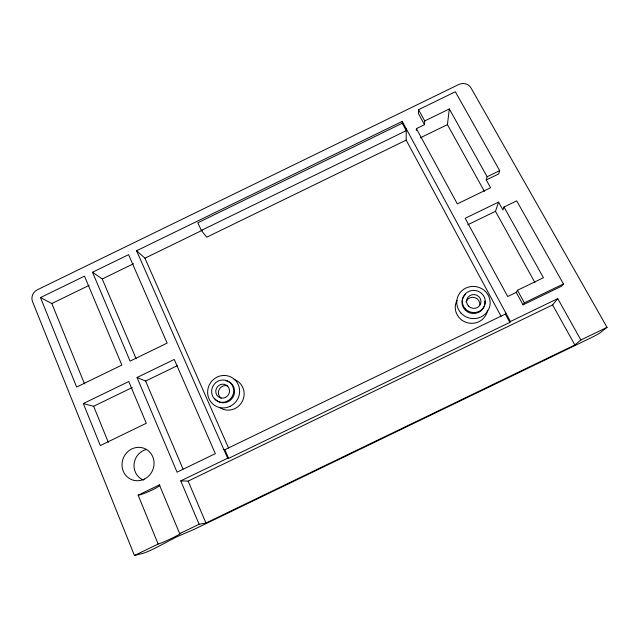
<?xml version="1.0" encoding="UTF-8"?>
<svg xmlns="http://www.w3.org/2000/svg" width="639" height="639" viewBox="0 0 639 639"><rect width="100%" height="100%" fill="white"/><g stroke="black" fill="none" stroke-linecap="round" stroke-linejoin="round"><path stroke-width="0.96" d="M501.064 316.305L406.172 140.133L406.268 128.83M416.332 130.508L416.404 128.623L424.512 124.669L424.735 120.939L418.569 109.684L455.343 91.776L499.698 170.637L498.7 173.928L486.247 179.974L490.576 187.746L457.332 203.889L416.404 128.623M418.569 109.684L418.409 113.518L424.512 124.669M484.394 191.357L447.42 124.637L449.329 108.965L424.735 120.939M486.247 179.974L487.126 176.739L449.329 108.965M467.644 224.832L495.473 211.333L498.564 202.084L502.949 209.967L504.003 207.02L516.703 200.862L563.438 283.948L561.721 286.136L523.061 304.835L516.256 292.382L517.478 290.266L543.422 277.717L504.003 207.02M223.85 449.529L224.808 449.736L505.345 314.068L505.896 313.134M199.104 524.268L180.749 480.879L227.66 458.203L228.594 458.363L509.85 322.391L510.425 321.505L557.767 298.613L580.867 339.988L574.868 344.964L205.958 523.029L199.104 524.268L179.687 533.637A12.381 0.727 -24.9 0 1 172.051 538.15A12.381 0.727 -24.9 0 1 158.137 544.045L134.438 555.483L32.485 301.472A9.034 8.267 -49.5 0 1 37.342 289.794L458.754 84.5A9.106 8.347 -5.5 0 1 470.999 87.91L607.05 327.344L600.165 332.751A9.689 0.551 -26.6 0 1 589.765 338.398L193.561 529.635L177.051 536.672L154.39 548.542A9.625 0.543 -24.8 0 1 143.456 553.198L134.438 555.483M523.061 304.835L524.363 302.846L563.438 283.948M180.749 480.879L188.138 481.103L552.615 304.915L557.767 298.613M40.489 297.574L84.5 276.144L121.865 365.093L76.648 387.042L40.489 297.574L51.831 303.517L84.5 383.807M92.511 272.238L128.575 254.673L167.138 343.111L130.092 361.099L92.511 272.238L102.232 278.971L136.131 358.735M227.66 458.203L136.594 250.768L402.25 121.394L510.425 321.505M402.25 121.394L402.25 123.239L197.834 222.787L201.349 230.407L206.701 237.221L406.172 140.133M201.349 230.407L406.252 130.652L402.25 123.239M51.831 303.517L89.148 285.345M102.232 278.971L133.591 263.707M136.594 250.768L144.941 258.18L202.363 230.224M420.35 137.816L447.42 124.637M487.126 176.739L499.698 170.637M83.326 403.56L128.766 381.515L146.299 423.274L100.299 445.559L83.326 403.56L93.637 406.268L132.233 387.546M137.034 377.505L174.255 359.445L215.343 453.65L177.059 472.157L137.034 377.505L145.62 381.052L182.994 469.002M498.564 202.084L465.16 218.29L507.701 296.52L516.256 292.382M145.62 381.052L177.251 365.708M158.137 544.045L138.136 495.177L159.391 484.897L179.687 533.637M580.867 339.988L607.05 327.344M552.615 304.915L574.868 344.964M495.473 211.333L534.915 282.502M517.478 290.266L524.363 302.846M505.345 314.068L509.85 322.391M144.941 258.18L228.586 448.051M224.808 449.736L228.594 458.363M188.138 481.103L205.958 523.029M93.637 406.268L108.303 442.308M143.575 480.073A16.119 15.232 -67.4 0 1 134.07 464.13A16.119 15.232 -67.4 0 1 146.419 449.481M159.391 484.897A12.205 1.406 -24.1 0 1 152.13 490.001A12.205 1.406 -24.1 0 1 138.136 495.177M234.09 379.398A15.943 15.424 -57.8 0 1 242.277 401.436A15.943 15.424 -57.8 0 1 219.401 407.378M225.671 380.668A11.246 10.863 -57.3 0 1 233.019 397.091A11.246 10.863 -57.3 0 1 215.063 398.928M221.19 398.201A6.965 6.733 -57.5 0 1 227.612 385.972M487.533 310.203A16.247 15.632 11.1 0 1 466.558 322.511A16.247 15.632 11.1 0 1 457.005 300.394M484.777 301.193A11.462 11.015 10.6 0 1 469.489 312.775A11.462 11.015 10.6 0 1 465.719 294.212M466.031 301.935A7.101 6.821 10.7 0 1 479.865 304.523M144.318 479.106A16.846 15.871 -66.8 0 0 147.657 450.263A16.846 15.871 -66.8 0 0 122.121 462.748A16.846 15.871 -66.8 0 0 144.318 479.106M227.18 401.22A11.302 10.919 -57.2 0 0 229.113 381.882A11.302 10.919 -57.2 0 0 211.685 390.381A11.302 10.919 -57.2 0 0 227.18 401.22M230.2 406.284A16.398 15.839 -57.3 0 0 232.971 378.224A16.398 15.839 -57.3 0 0 207.699 390.581A16.398 15.839 -57.3 0 0 230.2 406.284M225.471 397.434A7.069 6.821 -57.2 0 0 226.693 385.349A7.069 6.821 -57.2 0 0 215.79 390.645A7.069 6.821 -57.2 0 0 225.471 397.434M465.312 308.853A11.526 11.071 10.5 0 0 484.777 304.987A11.526 11.071 10.5 0 0 471.318 290.633A11.526 11.071 10.5 0 0 465.312 308.853M461.134 313.206A16.718 16.063 10.6 0 0 489.362 307.567A16.718 16.063 10.6 0 0 469.833 286.759A16.718 16.063 10.6 0 0 461.134 313.206M468.475 306.073A7.205 6.917 10.4 0 0 480.648 303.661A7.205 6.917 10.4 0 0 472.245 294.683A7.205 6.917 10.4 0 0 468.475 306.073"/></g></svg>
